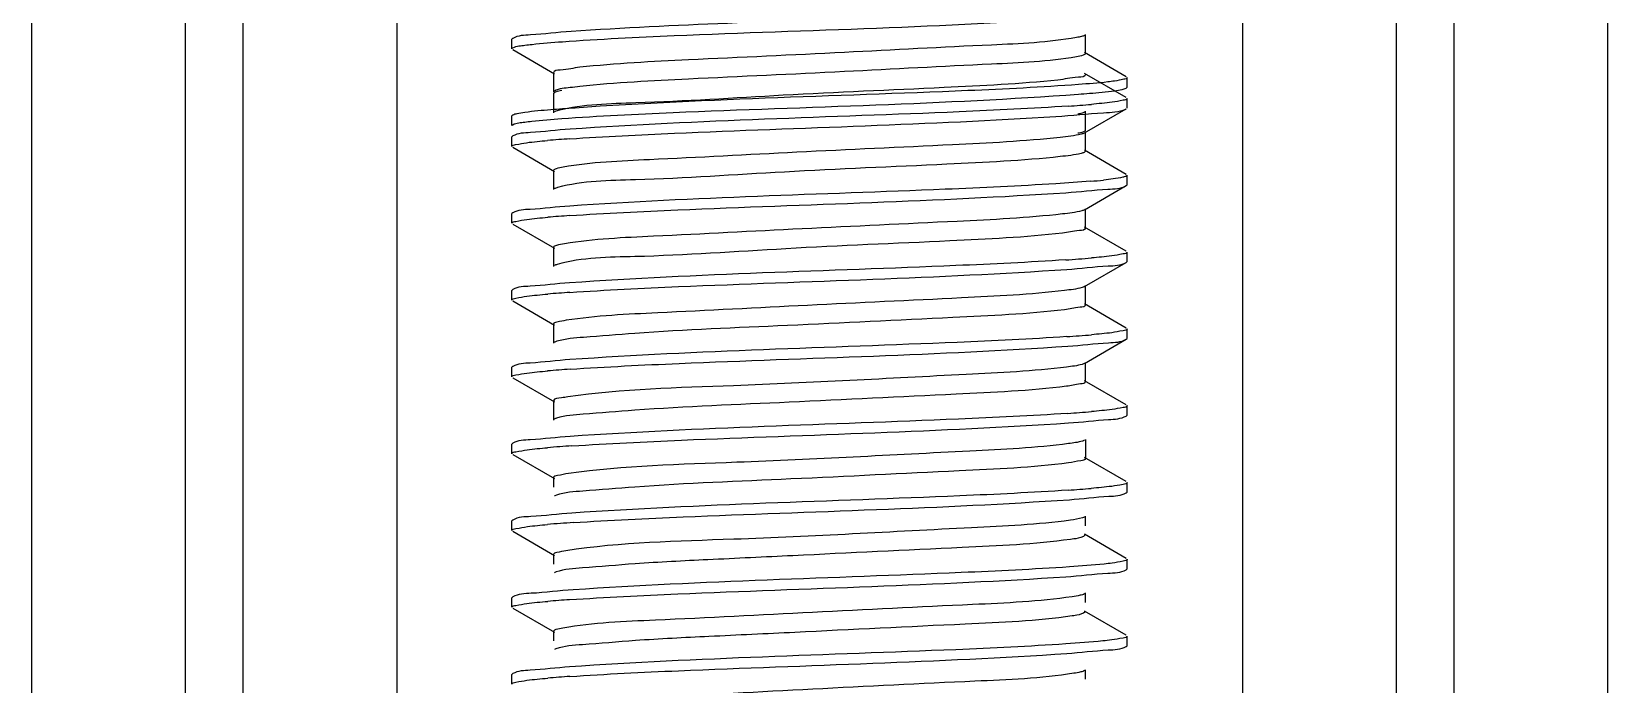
# Model space of a CAD drawing. Extents: x 27938 to 1507990, y 110129 to 923079.
# Drawn here: x 455164.5 to 455652.7, y 380480.6 to 380683 of the extents above; entities that cross this region are included whole.
import ezdxf

# ---------------------------------------------------------------- set-up
doc = ezdxf.new("R2010")
doc.units = 0
doc.header["$LTSCALE"] = 1000
doc.header["$MEASUREMENT"] = 0

msp = doc.modelspace()

# ---------------------------------------------------------------- linework, layer by layer
at = {"linetype": 'Continuous'}
for p, q in [((455164.52, 383675.04), (455164.52, 378934.02)), ((455212.15, 383675.04), (455212.15, 378934.02)), ((455230.01, 383675.04), (455230.01, 378934.02)), ((455277.63, 383675.04), (455277.63, 378934.02)), ((455539.58, 383675.04), (455539.58, 378934.02)), ((455587.2, 383675.04), (455587.2, 378934.02)), ((455605.06, 383675.04), (455605.06, 378934.02)), ((455652.69, 383675.04), (455652.69, 378934.02)), ((455313.58, 380680.91), (455313.35, 380680.65)), ((455313.35, 380677.67), (455313.35, 380680.65)), ((455313.35, 380677.67), (455313.35, 380680.65)), ((455490.97, 380676.19), (455490.97, 380682.14)), ((455313.58, 380677.41), (455326.5, 380669.93)), ((455503.63, 380669), (455490.71, 380676.49)), ((455326.24, 380670.23), (455326.24, 380664.28)), ((455503.63, 380662.55), (455490.71, 380670.03)), ((455503.63, 380665.51), (455503.86, 380665.77)), ((455503.86, 380665.77), (455503.86, 380668.74)), ((455503.86, 380665.77), (455503.86, 380668.74)), ((455326.24, 380663.78), (455326.24, 380657.82)), ((455503.86, 380659.31), (455503.86, 380662.29)), ((455503.86, 380659.31), (455503.86, 380662.29)), ((455313.58, 380657.1), (455313.35, 380656.84)), ((455313.35, 380653.86), (455313.35, 380656.84)), ((455313.35, 380653.86), (455313.35, 380656.84)), ((455490.71, 380651.57), (455503.63, 380659.05)), ((455490.97, 380652.37), (455490.97, 380658.33)), ((455503.47, 380658.97), (455503.63, 380659.05)), ((455313.58, 380650.64), (455313.35, 380650.38)), ((455313.35, 380647.4), (455313.35, 380650.38)), ((455313.35, 380647.4), (455313.35, 380650.38)), ((455490.71, 380651.57), (455490.63, 380651.53)), ((455490.97, 380645.92), (455490.97, 380651.87)), ((455313.58, 380647.14), (455326.5, 380639.66)), ((455490.97, 380645.92), (455490.63, 380645.57)), ((455503.63, 380638.74), (455490.71, 380646.22)), ((455326.24, 380639.96), (455326.24, 380634.01)), ((455490.71, 380627.76), (455503.63, 380635.24)), ((455503.63, 380635.24), (455503.86, 380635.5)), ((455503.86, 380635.5), (455503.86, 380638.47)), ((455503.86, 380635.5), (455503.86, 380638.47)), ((455313.58, 380626.83), (455313.35, 380626.57)), ((455313.35, 380623.59), (455313.35, 380626.57)), ((455313.35, 380623.59), (455313.35, 380626.57)), ((455490.97, 380622.1), (455490.97, 380628.06)), ((455313.58, 380623.33), (455326.5, 380615.85)), ((455503.63, 380614.92), (455490.71, 380622.4)), ((455326.24, 380616.15), (455326.24, 380610.2)), ((455490.71, 380603.94), (455503.63, 380611.42)), ((455503.63, 380611.42), (455503.86, 380611.69)), ((455503.86, 380611.69), (455503.86, 380614.66)), ((455503.86, 380611.69), (455503.86, 380614.66)), ((455313.58, 380603.02), (455313.35, 380602.76)), ((455313.35, 380599.78), (455313.35, 380602.76)), ((455313.35, 380599.78), (455313.35, 380602.76)), ((455490.97, 380598.29), (455490.97, 380604.24)), ((455313.58, 380599.52), (455326.5, 380592.04)), ((455503.63, 380591.11), (455490.71, 380598.59)), ((455326.24, 380592.34), (455326.24, 380586.38)), ((455490.71, 380580.13), (455503.63, 380587.61)), ((455503.63, 380587.61), (455503.86, 380587.87)), ((455503.86, 380587.87), (455503.86, 380590.85)), ((455503.86, 380587.87), (455503.86, 380590.85)), ((455313.58, 380579.2), (455313.35, 380578.94)), ((455313.35, 380575.97), (455313.35, 380578.94)), ((455313.35, 380575.97), (455313.35, 380578.94)), ((455490.97, 380574.48), (455490.97, 380580.43)), ((455313.58, 380575.71), (455326.5, 380568.22)), ((455503.63, 380567.3), (455490.71, 380574.78)), ((455326.24, 380568.52), (455326.24, 380562.57)), ((455503.86, 380564.06), (455503.86, 380567.04)), ((455503.86, 380564.06), (455503.86, 380567.04)), ((455503.63, 380563.8), (455503.86, 380564.06)), ((455313.58, 380555.39), (455313.35, 380555.13)), ((455313.35, 380552.15), (455313.35, 380555.13)), ((455313.35, 380552.15), (455313.35, 380555.13)), ((455313.58, 380551.89), (455326.5, 380544.41)), ((455490.96, 380556.58), (455490.96, 380550.63)), ((455503.63, 380543.48), (455490.71, 380550.97)), ((455326.24, 380544.71), (455326.24, 380541.72)), ((455503.86, 380540.25), (455503.86, 380543.22)), ((455503.86, 380540.25), (455503.86, 380543.22)), ((455326.63, 380539.13), (455326.5, 380539.06)), ((455327.09, 380539.3), (455326.63, 380539.13)), ((455503.63, 380539.99), (455503.86, 380540.25)), ((455490.97, 380529.83), (455490.97, 380532.81)), ((455313.58, 380531.58), (455313.35, 380531.32)), ((455313.35, 380528.34), (455313.35, 380531.32)), ((455313.35, 380528.34), (455313.35, 380531.32)), ((455313.58, 380528.08), (455326.5, 380520.6)), ((455503.63, 380519.67), (455490.71, 380527.15)), ((455326.24, 380520.9), (455326.24, 380517.92)), ((455503.86, 380516.43), (455503.86, 380519.41)), ((455503.86, 380516.43), (455503.86, 380519.41)), ((455326.62, 380515.31), (455326.5, 380515.25)), ((455327.02, 380515.47), (455326.62, 380515.31)), ((455503.63, 380516.17), (455503.86, 380516.43)), ((455490.97, 380506.03), (455490.97, 380508.99)), ((455313.58, 380507.77), (455313.35, 380507.5)), ((455313.35, 380504.53), (455313.35, 380507.5)), ((455313.35, 380504.53), (455313.35, 380507.5)), ((455313.58, 380504.27), (455326.5, 380496.78)), ((455503.63, 380495.86), (455490.71, 380503.34)), ((455326.24, 380497.09), (455326.24, 380494.11)), ((455503.86, 380492.62), (455503.86, 380495.6)), ((455503.86, 380492.62), (455503.86, 380495.6)), ((455326.97, 380491.64), (455326.5, 380491.43)), ((455503.63, 380492.36), (455503.86, 380492.62)), ((455313.58, 380483.95), (455313.35, 380483.69)), ((455313.35, 380480.71), (455313.35, 380483.69)), ((455313.35, 380480.71), (455313.35, 380483.69)), ((455490.97, 380482.22), (455490.97, 380485.18))]:
    msp.add_line(p, q, dxfattribs=at)
for centre, radius, start, end in [((455458.37, 381070.26), 411.26, 273.8184, 274.8056), ((455358.56, 380243.02), 407.66, 93.8401, 94.808), ((455475.44, 380842.62), 206.72, 274.7435, 275.8811), ((455358.54, 380219.37), 407.5, 93.846, 94.8037), ((455457.23, 381036.9), 425.57, 273.7257, 274.8047), ((455358.67, 380193.88), 409.18, 93.8348, 94.8035), ((455457.67, 381007.55), 420.01, 273.7603, 274.8059), ((455358.74, 380169.19), 410.06, 93.8289, 94.8034), ((455458.06, 380978.81), 415.07, 273.7925, 274.8061), ((455359.45, 380136.59), 418.88, 93.7677, 94.8057), ((455457.98, 380951.17), 411.26, 273.8662, 274.8539), ((455360, 380105.8), 425.88, 93.7244, 94.8042), ((455358.54, 380100.36), 407.44, 93.8464, 94.8037), ((455358.67, 380074.87), 409.13, 93.8351, 94.8035)]:
    msp.add_arc(centre, radius, start, end, dxfattribs=at)
for points, knots in [([(455462.05, 380688.86), (455450.9, 380688.33), (455407.43, 380686.45), (455363.92, 380685.22), (455331.65, 380683.04)], [0, 0, 0, 0, 0.256445, 1, 1, 1, 1]), ([(455328.95, 380679.87), (455340.48, 380680.71), (455393.78, 380683.3), (455447.17, 380684.35), (455488.85, 380687.42)], [0, 0, 0, 0, 0.21664, 1, 1, 1, 1]), ([(455331.65, 380683.04), (455327.46, 380682.76), (455321.6, 380681.94), (455315.21, 380681.85), (455313.58, 380680.91)], [0, 0, 0, 0, 0.690599, 1, 1, 1, 1]), ([(455317.35, 380678.78), (455318.09, 380678.88), (455321.94, 380679.34), (455325.82, 380679.65), (455328.95, 380679.87)], [0, 0, 0, 0, 0.191577, 1, 1, 1, 1]), ([(455488.22, 380681.16), (455479.53, 380679.6), (455455.43, 380678.65), (455415.42, 380676.4), (455372.89, 380674.51), (455345.53, 380673.12), (455334.33, 380671.93)], [0, 0, 0, 0, 0.17175, 0.467319, 0.780864, 1, 1, 1, 1]), ([(455490.7, 380681.84), (455490.42, 380681.67), (455489.58, 380681.43), (455488.74, 380681.25), (455488.22, 380681.16)], [0, 0, 0, 0, 0.378304, 1, 1, 1, 1]), ([(455313.35, 380677.67), (455313.35, 380677.8), (455314.78, 380678.69), (455316.08, 380678.6), (455317.35, 380678.78)], [0, 0, 0, 0, 0.088697, 1, 1, 1, 1]), ([(455488.22, 380675.2), (455479.53, 380673.64), (455455.43, 380672.7), (455415.42, 380670.45), (455372.89, 380668.56), (455345.53, 380667.17), (455334.33, 380665.97)], [0, 0, 0, 0, 0.17175, 0.467319, 0.780864, 1, 1, 1, 1]), ([(455490.97, 380676.19), (455490.96, 380675.9), (455489.69, 380675.51), (455488.91, 380675.33), (455488.22, 380675.2)], [0, 0, 0, 0, 0.286254, 1, 1, 1, 1]), ([(455334.33, 380671.93), (455332.31, 380671.71), (455330.39, 380671.11), (455326.24, 380670.97), (455326.24, 380670.23)], [0, 0, 0, 0, 0.733425, 1, 1, 1, 1]), ([(455490.96, 380669.73), (455490.97, 380668.95), (455486.6, 380668.85), (455484.59, 380668.21), (455482.46, 380667.99)], [0, 0, 0, 0, 0.266085, 1, 1, 1, 1]), ([(455328.75, 380664.71), (455328.12, 380664.59), (455327.4, 380664.43), (455326.25, 380664.04), (455326.24, 380663.78)], [0, 0, 0, 0, 0.711183, 1, 1, 1, 1]), ([(455334.33, 380665.97), (455333.35, 380665.87), (455330.75, 380665.48), (455327.94, 380665.42), (455326.5, 380664.58)], [0, 0, 0, 0, 0.373138, 1, 1, 1, 1]), ([(455482.46, 380667.99), (455470.74, 380666.77), (455442.35, 380665.33), (455398.71, 380663.54), (455359.02, 380660.85), (455335.47, 380660.49), (455327.64, 380658.52)], [0, 0, 0, 0, 0.227857, 0.549507, 0.843778, 1, 1, 1, 1]), ([(455488.85, 380666.59), (455477.45, 380665.75), (455424.14, 380663.14), (455370.76, 380662.07), (455328.95, 380659.04)], [0, 0, 0, 0, 0.214363, 1, 1, 1, 1]), ([(455488.79, 380663.61), (455489.94, 380663.69), (455493.69, 380663.99), (455497.44, 380664.32), (455500.01, 380664.69)], [0, 0, 0, 0, 0.307523, 1, 1, 1, 1]), ([(455500.03, 380667.67), (455499.32, 380667.57), (455495.61, 380667.11), (455491.87, 380666.81), (455488.85, 380666.59)], [0, 0, 0, 0, 0.191294, 1, 1, 1, 1]), ([(455500.01, 380664.69), (455500.8, 380664.8), (455502.01, 380665.01), (455503.25, 380665.29), (455503.63, 380665.51)], [0, 0, 0, 0, 0.642865, 1, 1, 1, 1]), ([(455503.86, 380668.74), (455503.86, 380668.38), (455501.98, 380668.06), (455500.99, 380667.8), (455500.03, 380667.67)], [0, 0, 0, 0, 0.274675, 1, 1, 1, 1]), ([(455328.75, 380656.05), (455340.25, 380656.89), (455393.6, 380659.48), (455447.03, 380660.53), (455488.79, 380663.61)], [0, 0, 0, 0, 0.216028, 1, 1, 1, 1]), ([(455485.76, 380659.91), (455474.47, 380659.15), (455423.01, 380656.67), (455371.48, 380655.48), (455331.36, 380652.75)], [0, 0, 0, 0, 0.219473, 1, 1, 1, 1]), ([(455503.86, 380662.29), (455503.86, 380661.86), (455501.58, 380661.57), (455500.43, 380661.26), (455499.28, 380661.11)], [0, 0, 0, 0, 0.271575, 1, 1, 1, 1]), ([(455313.35, 380653.86), (455313.35, 380653.98), (455314.76, 380654.87), (455316.05, 380654.78), (455317.3, 380654.96)], [0, 0, 0, 0, 0.088945, 1, 1, 1, 1]), ([(455317.35, 380657.94), (455316.53, 380657.82), (455315.27, 380657.61), (455313.98, 380657.33), (455313.58, 380657.1)], [0, 0, 0, 0, 0.644494, 1, 1, 1, 1]), ([(455317.3, 380654.96), (455318.03, 380655.06), (455321.83, 380655.52), (455325.66, 380655.82), (455328.75, 380656.05)], [0, 0, 0, 0, 0.191564, 1, 1, 1, 1]), ([(455328.95, 380659.04), (455327.76, 380658.95), (455323.89, 380658.65), (455320.01, 380658.31), (455317.35, 380657.94)], [0, 0, 0, 0, 0.307193, 1, 1, 1, 1]), ([(455327.64, 380658.52), (455327.41, 380658.46), (455327.02, 380658.36), (455326.65, 380658.21), (455326.51, 380658.12)], [0, 0, 0, 0, 0.587412, 1, 1, 1, 1]), ([(455331.26, 380649.77), (455342.05, 380650.5), (455392.24, 380652.93), (455442.47, 380654.23), (455481.83, 380656.68)], [0, 0, 0, 0, 0.215245, 1, 1, 1, 1]), ([(455481.83, 380656.68), (455486.77, 380656.99), (455493.87, 380657.79), (455501.35, 380658.04), (455503.47, 380658.97)], [0, 0, 0, 0, 0.681451, 1, 1, 1, 1]), ([(455490.7, 380658.02), (455490.46, 380657.88), (455489.76, 380657.66), (455489.06, 380657.5), (455488.63, 380657.42)], [0, 0, 0, 0, 0.385895, 1, 1, 1, 1]), ([(455331.36, 380652.75), (455327.25, 380652.47), (455321.48, 380651.67), (455315.19, 380651.56), (455313.58, 380650.64)], [0, 0, 0, 0, 0.690338, 1, 1, 1, 1]), ([(455483.18, 380650.21), (455472.08, 380649), (455444.86, 380647.63), (455402.4, 380645.71), (455362.24, 380643.49), (455337.99, 380642.51), (455329.17, 380640.98)], [0, 0, 0, 0, 0.216982, 0.529712, 0.826099, 1, 1, 1, 1]), ([(455490.63, 380651.53), (455490.33, 380651.37), (455487.88, 380650.69), (455485.36, 380650.44), (455483.18, 380650.21)], [0, 0, 0, 0, 0.133347, 1, 1, 1, 1]), ([(455490.96, 380652.37), (455490.96, 380652.13), (455489.9, 380651.74), (455489.22, 380651.58), (455488.63, 380651.47)], [0, 0, 0, 0, 0.290879, 1, 1, 1, 1]), ([(455313.35, 380647.4), (455313.35, 380647.83), (455315.58, 380648.12), (455316.71, 380648.42), (455317.83, 380648.57)], [0, 0, 0, 0, 0.271891, 1, 1, 1, 1]), ([(455490.63, 380645.57), (455490.33, 380645.42), (455487.88, 380644.73), (455485.36, 380644.49), (455483.18, 380644.25)], [0, 0, 0, 0, 0.133347, 1, 1, 1, 1]), ([(455329.17, 380640.98), (455328.43, 380640.85), (455327.62, 380640.66), (455326.25, 380640.26), (455326.24, 380639.96)], [0, 0, 0, 0, 0.715447, 1, 1, 1, 1]), ([(455483.18, 380644.25), (455471.52, 380642.99), (455443.02, 380641.56), (455399.06, 380639.78), (455359.06, 380636.96), (455335.28, 380636.75), (455327.48, 380634.67)], [0, 0, 0, 0, 0.225438, 0.548607, 0.844824, 1, 1, 1, 1]), ([(455481.83, 380635.84), (455470.4, 380635.13), (455420.21, 380632.77), (455369.96, 380631.57), (455331.26, 380628.93)], [0, 0, 0, 0, 0.227972, 1, 1, 1, 1]), ([(455484.89, 380633.06), (455489.23, 380633.35), (455495.31, 380634.2), (455501.94, 380634.27), (455503.63, 380635.24)], [0, 0, 0, 0, 0.691294, 1, 1, 1, 1]), ([(455503.47, 380638.13), (455503.17, 380638), (455500.92, 380637.41), (455498.61, 380637.19), (455496.62, 380636.99)], [0, 0, 0, 0, 0.138302, 1, 1, 1, 1]), ([(455503.86, 380638.47), (455503.86, 380638.41), (455503.73, 380638.25), (455503.57, 380638.18), (455503.47, 380638.13)], [0, 0, 0, 0, 0.368034, 1, 1, 1, 1]), ([(455327.48, 380634.67), (455327.29, 380634.62), (455326.95, 380634.52), (455326.63, 380634.38), (455326.51, 380634.31)], [0, 0, 0, 0, 0.580842, 1, 1, 1, 1]), ([(455331.21, 380625.95), (455342.36, 380626.71), (455393.58, 380629.18), (455444.87, 380630.41), (455484.89, 380633.06)], [0, 0, 0, 0, 0.217913, 1, 1, 1, 1]), ([(455331.26, 380628.93), (455327.17, 380628.65), (455321.43, 380627.86), (455315.18, 380627.75), (455313.58, 380626.83)], [0, 0, 0, 0, 0.69026, 1, 1, 1, 1]), ([(455483.87, 380626.47), (455473.02, 380625.24), (455446.11, 380623.89), (455403.86, 380621.95), (455363.36, 380619.78), (455338.73, 380618.72), (455329.63, 380617.24)], [0, 0, 0, 0, 0.211892, 0.522694, 0.821014, 1, 1, 1, 1]), ([(455490.71, 380627.76), (455490.44, 380627.6), (455488.19, 380626.92), (455485.88, 380626.7), (455483.87, 380626.47)], [0, 0, 0, 0, 0.130217, 1, 1, 1, 1]), ([(455313.35, 380623.59), (455313.35, 380624.02), (455315.62, 380624.31), (455316.77, 380624.62), (455317.92, 380624.77)], [0, 0, 0, 0, 0.271632, 1, 1, 1, 1]), ([(455483.87, 380620.52), (455472.29, 380619.21), (455443.7, 380617.78), (455399.47, 380616.01), (455359.15, 380613.07), (455335.12, 380613.01), (455327.35, 380610.82)], [0, 0, 0, 0, 0.222801, 0.547327, 0.845545, 1, 1, 1, 1]), ([(455490.97, 380622.1), (455490.97, 380621.45), (455487.36, 380621.23), (455485.64, 380620.72), (455483.87, 380620.52)], [0, 0, 0, 0, 0.26802, 1, 1, 1, 1]), ([(455329.63, 380617.24), (455328.78, 380617.1), (455327.86, 380616.88), (455326.25, 380616.49), (455326.24, 380616.15)], [0, 0, 0, 0, 0.718986, 1, 1, 1, 1]), ([(455327.35, 380610.82), (455327.18, 380610.77), (455326.9, 380610.68), (455326.62, 380610.56), (455326.51, 380610.5)], [0, 0, 0, 0, 0.574878, 1, 1, 1, 1]), ([(455484.89, 380612.23), (455473.55, 380611.48), (455422.32, 380609.02), (455371.03, 380607.83), (455331.21, 380605.11)], [0, 0, 0, 0, 0.221636, 1, 1, 1, 1]), ([(455485.22, 380609.27), (455489.48, 380609.56), (455495.45, 380610.39), (455501.97, 380610.47), (455503.63, 380611.42)], [0, 0, 0, 0, 0.690984, 1, 1, 1, 1]), ([(455503.86, 380614.66), (455503.86, 380614.22), (455501.49, 380613.94), (455500.3, 380613.61), (455499.11, 380613.46)], [0, 0, 0, 0, 0.270977, 1, 1, 1, 1]), ([(455331.31, 380602.14), (455342.5, 380602.91), (455393.81, 380605.38), (455445.17, 380606.59), (455485.22, 380609.27)], [0, 0, 0, 0, 0.218477, 1, 1, 1, 1]), ([(455313.35, 380599.78), (455313.35, 380600.21), (455315.64, 380600.5), (455316.79, 380600.81), (455317.94, 380600.96)], [0, 0, 0, 0, 0.271543, 1, 1, 1, 1]), ([(455331.21, 380605.11), (455327.13, 380604.84), (455321.41, 380604.04), (455315.17, 380603.93), (455313.58, 380603.02)], [0, 0, 0, 0, 0.690175, 1, 1, 1, 1]), ([(455484.52, 380602.73), (455473.93, 380601.48), (455447.35, 380600.15), (455405.32, 380598.18), (455364.51, 380596.06), (455339.5, 380594.93), (455330.11, 380593.5)], [0, 0, 0, 0, 0.206815, 0.515694, 0.81594, 1, 1, 1, 1]), ([(455490.71, 380603.94), (455490.46, 380603.8), (455488.43, 380603.17), (455486.34, 380602.95), (455484.52, 380602.73)], [0, 0, 0, 0, 0.13294, 1, 1, 1, 1]), ([(455484.52, 380596.78), (455473.05, 380595.42), (455444.37, 380594.09), (455400.02, 380591.85), (455361.79, 380590.34), (455338.07, 380588.39), (455329.92, 380587.77), (455327.25, 380586.98)], [0, 0, 0, 0, 0.21995, 0.54567, 0.845919, 0.946858, 1, 1, 1, 1]), ([(455490.97, 380598.29), (455490.97, 380597.69), (455487.71, 380597.43), (455486.14, 380596.97), (455484.52, 380596.78)], [0, 0, 0, 0, 0.269268, 1, 1, 1, 1]), ([(455330.11, 380593.5), (455329.14, 380593.36), (455328.11, 380593.1), (455326.25, 380592.72), (455326.24, 380592.34)], [0, 0, 0, 0, 0.721952, 1, 1, 1, 1]), ([(455327.25, 380586.98), (455327.1, 380586.93), (455326.85, 380586.85), (455326.6, 380586.74), (455326.51, 380586.69)], [0, 0, 0, 0, 0.569475, 1, 1, 1, 1]), ([(455485.22, 380588.44), (455473.9, 380587.68), (455422.6, 380585.22), (455371.24, 380584.03), (455331.31, 380581.31)], [0, 0, 0, 0, 0.220782, 1, 1, 1, 1]), ([(455485.52, 380585.48), (455489.71, 380585.76), (455495.59, 380586.58), (455502, 380586.67), (455503.63, 380587.61)], [0, 0, 0, 0, 0.690688, 1, 1, 1, 1]), ([(455503.86, 380590.85), (455503.86, 380590.41), (455501.53, 380590.13), (455500.36, 380589.81), (455499.19, 380589.66)], [0, 0, 0, 0, 0.271239, 1, 1, 1, 1]), ([(455331.31, 380581.31), (455327.21, 380581.03), (455321.45, 380580.23), (455315.18, 380580.12), (455313.58, 380579.2)], [0, 0, 0, 0, 0.69028, 1, 1, 1, 1]), ([(455331.36, 380578.33), (455342.6, 380579.1), (455393.98, 380581.57), (455445.43, 380582.78), (455485.52, 380585.48)], [0, 0, 0, 0, 0.2189, 1, 1, 1, 1]), ([(455313.35, 380575.97), (455313.35, 380576.4), (455315.64, 380576.68), (455316.8, 380577), (455317.96, 380577.15)], [0, 0, 0, 0, 0.271496, 1, 1, 1, 1]), ([(455485.15, 380579), (455474.82, 380577.71), (455440.36, 380576.07), (455388.91, 380573.15), (455347.6, 380572.19), (455330.63, 380569.77)], [0, 0, 0, 0, 0.201754, 0.667715, 1, 1, 1, 1]), ([(455490.71, 380580.13), (455490.48, 380580), (455488.66, 380579.41), (455486.78, 380579.2), (455485.15, 380579)], [0, 0, 0, 0, 0.135878, 1, 1, 1, 1]), ([(455485.15, 380573.05), (455473.79, 380571.63), (455445.07, 380570.34), (455400.52, 380568.04), (455361.91, 380566.55), (455338, 380564.55), (455329.81, 380563.96), (455327.16, 380563.14)], [0, 0, 0, 0, 0.216944, 0.543769, 0.846123, 0.94739, 1, 1, 1, 1]), ([(455490.97, 380574.48), (455490.97, 380573.93), (455488.05, 380573.63), (455486.61, 380573.23), (455485.15, 380573.05)], [0, 0, 0, 0, 0.270735, 1, 1, 1, 1]), ([(455330.63, 380569.77), (455329.99, 380569.68), (455328.76, 380569.32), (455326.25, 380569.41), (455326.24, 380568.52)], [0, 0, 0, 0, 0.421934, 1, 1, 1, 1]), ([(455503.86, 380567.04), (455503.86, 380566.6), (455501.56, 380566.32), (455500.4, 380566), (455499.25, 380565.85)], [0, 0, 0, 0, 0.271443, 1, 1, 1, 1]), ([(455327.16, 380563.14), (455327.03, 380563.1), (455326.81, 380563.02), (455326.59, 380562.92), (455326.51, 380562.87)], [0, 0, 0, 0, 0.564588, 1, 1, 1, 1]), ([(455485.52, 380564.65), (455474.23, 380563.88), (455422.84, 380561.41), (455371.39, 380560.22), (455331.36, 380557.5)], [0, 0, 0, 0, 0.220034, 1, 1, 1, 1]), ([(455331.92, 380554.56), (455343.21, 380555.32), (455394.47, 380557.77), (455445.8, 380559), (455485.71, 380561.68)], [0, 0, 0, 0, 0.220426, 1, 1, 1, 1]), ([(455485.71, 380561.68), (455489.86, 380561.96), (455495.7, 380562.69), (455501.99, 380562.93), (455503.63, 380563.82)], [0, 0, 0, 0, 0.69021, 1, 1, 1, 1]), ([(455331.36, 380557.5), (455327.25, 380557.22), (455321.47, 380556.42), (455315.19, 380556.31), (455313.58, 380555.39)], [0, 0, 0, 0, 0.690334, 1, 1, 1, 1]), ([(455313.35, 380552.15), (455313.35, 380552.59), (455315.67, 380552.87), (455316.84, 380553.19), (455318.01, 380553.34)], [0, 0, 0, 0, 0.27127, 1, 1, 1, 1]), ([(455485.75, 380555.26), (455475.62, 380553.93), (455441.28, 380552.32), (455389.72, 380549.39), (455348.1, 380548.39), (455330.86, 380545.99)], [0, 0, 0, 0, 0.197543, 0.663489, 1, 1, 1, 1]), ([(455490.7, 380556.32), (455490.5, 380556.2), (455488.88, 380555.65), (455487.19, 380555.45), (455485.75, 380555.26)], [0, 0, 0, 0, 0.139149, 1, 1, 1, 1]), ([(455485.75, 380549.31), (455474.51, 380547.83), (455445.78, 380546.58), (455401.04, 380544.24), (455362.07, 380542.77), (455337.96, 380540.72), (455329.72, 380540.15), (455327.09, 380539.3)], [0, 0, 0, 0, 0.213782, 0.541615, 0.846127, 0.947805, 1, 1, 1, 1]), ([(455490.96, 380550.63), (455490.85, 380550.13), (455488.46, 380549.87), (455487.03, 380549.48), (455485.75, 380549.31)], [0, 0, 0, 0, 0.283505, 1, 1, 1, 1]), ([(455330.86, 380545.99), (455329.7, 380545.83), (455328.52, 380545.52), (455326.24, 380545.15), (455326.24, 380544.71)], [0, 0, 0, 0, 0.725422, 1, 1, 1, 1]), ([(455503.86, 380543.22), (455503.86, 380542.77), (455501.52, 380542.44), (455500.31, 380542.17), (455499.13, 380542.02)], [0, 0, 0, 0, 0.273218, 1, 1, 1, 1]), ([(455485.71, 380540.85), (455474.5, 380540.08), (455423.24, 380537.63), (455371.91, 380536.41), (455331.92, 380533.72)], [0, 0, 0, 0, 0.218989, 1, 1, 1, 1]), ([(455332.34, 380530.77), (455343.68, 380531.53), (455394.9, 380533.98), (455446.18, 380535.17), (455486, 380537.89)], [0, 0, 0, 0, 0.22166, 1, 1, 1, 1]), ([(455486, 380537.89), (455490.08, 380538.17), (455495.8, 380538.96), (455502.04, 380539.07), (455503.63, 380539.99)], [0, 0, 0, 0, 0.690165, 1, 1, 1, 1]), ([(455331.92, 380533.72), (455327.67, 380533.44), (455321.72, 380532.61), (455315.23, 380532.53), (455313.58, 380531.58)], [0, 0, 0, 0, 0.690918, 1, 1, 1, 1]), ([(455490.7, 380532.5), (455490.52, 380532.4), (455489.09, 380531.89), (455487.59, 380531.7), (455486.31, 380531.53)], [0, 0, 0, 0, 0.142507, 1, 1, 1, 1]), ([(455313.35, 380528.34), (455313.35, 380528.79), (455315.73, 380529.06), (455316.92, 380529.39), (455318.11, 380529.54)], [0, 0, 0, 0, 0.270941, 1, 1, 1, 1]), ([(455486.31, 380531.53), (455476.16, 380530.12), (455441.31, 380528.57), (455389.32, 380525.43), (455347.21, 380524.69), (455330.05, 380522.06)], [0, 0, 0, 0, 0.196293, 0.667285, 1, 1, 1, 1]), ([(455486.31, 380525.57), (455475.22, 380524.03), (455446.49, 380522.81), (455409.07, 380520.92), (455375.3, 380519.32), (455353.52, 380518.27), (455337.94, 380516.89), (455329.64, 380516.34), (455327.02, 380515.47)], [0, 0, 0, 0, 0.210475, 0.53923, 0.704492, 0.84595, 0.948117, 1, 1, 1, 1]), ([(455490.71, 380527.15), (455491.37, 380526.77), (455488.08, 380525.67), (455487.12, 380525.68), (455486.31, 380525.57)], [0, 0, 0, 0, 0.48462, 1, 1, 1, 1]), ([(455330.05, 380522.06), (455329.09, 380521.91), (455328.08, 380521.66), (455326.24, 380521.27), (455326.24, 380520.9)], [0, 0, 0, 0, 0.721664, 1, 1, 1, 1]), ([(455499.29, 380518.23), (455498.45, 380518.12), (455494.03, 380517.62), (455489.59, 380517.3), (455486, 380517.05)], [0, 0, 0, 0, 0.191746, 1, 1, 1, 1]), ([(455503.86, 380519.41), (455503.86, 380518.98), (455501.59, 380518.69), (455500.44, 380518.38), (455499.29, 380518.23)], [0, 0, 0, 0, 0.271633, 1, 1, 1, 1]), ([(455331.2, 380506.89), (455342.35, 380507.65), (455393.58, 380510.12), (455444.86, 380511.34), (455484.88, 380514)], [0, 0, 0, 0, 0.217894, 1, 1, 1, 1]), ([(455486, 380517.05), (455474.85, 380516.29), (455423.63, 380513.82), (455372.35, 380512.6), (455332.34, 380509.94)], [0, 0, 0, 0, 0.21791, 1, 1, 1, 1]), ([(455484.88, 380514), (455489.22, 380514.29), (455495.3, 380515.13), (455501.94, 380515.2), (455503.63, 380516.17)], [0, 0, 0, 0, 0.691292, 1, 1, 1, 1]), ([(455332.34, 380509.94), (455327.99, 380509.65), (455321.91, 380508.81), (455315.27, 380508.73), (455313.58, 380507.77)], [0, 0, 0, 0, 0.691306, 1, 1, 1, 1]), ([(455490.7, 380508.69), (455490.29, 380508.45), (455488.97, 380508.14), (455487.68, 380507.91), (455486.84, 380507.79)], [0, 0, 0, 0, 0.360492, 1, 1, 1, 1]), ([(455313.35, 380504.53), (455313.35, 380504.96), (455315.62, 380505.24), (455316.77, 380505.56), (455317.91, 380505.71)], [0, 0, 0, 0, 0.271635, 1, 1, 1, 1]), ([(455486.84, 380507.79), (455476.65, 380506.29), (455449.78, 380505.11), (455406.75, 380503), (455364.49, 380500.71), (455338.57, 380499.75), (455329.14, 380498.09)], [0, 0, 0, 0, 0.195608, 0.509578, 0.818222, 1, 1, 1, 1]), ([(455490.71, 380503.34), (455491.29, 380503), (455488.44, 380501.91), (455487.57, 380501.94), (455486.84, 380501.84)], [0, 0, 0, 0, 0.481431, 1, 1, 1, 1]), ([(455486.84, 380501.84), (455475.9, 380500.22), (455447.19, 380499.07), (455409.71, 380497.13), (455375.65, 380495.53), (455353.65, 380494.47), (455337.94, 380493.06), (455329.58, 380492.54), (455326.97, 380491.64)], [0, 0, 0, 0, 0.207037, 0.536641, 0.703085, 0.845616, 0.94834, 1, 1, 1, 1]), ([(455329.14, 380498.09), (455328.41, 380497.97), (455327.6, 380497.78), (455326.24, 380497.38), (455326.24, 380497.09)], [0, 0, 0, 0, 0.715451, 1, 1, 1, 1]), ([(455499.11, 380494.4), (455498.21, 380494.28), (455493.47, 380493.76), (455488.72, 380493.42), (455484.88, 380493.16)], [0, 0, 0, 0, 0.191058, 1, 1, 1, 1]), ([(455503.86, 380495.6), (455503.86, 380495.15), (455501.49, 380494.87), (455500.3, 380494.55), (455499.11, 380494.4)], [0, 0, 0, 0, 0.270968, 1, 1, 1, 1]), ([(455484.88, 380493.16), (455473.54, 380492.41), (455422.31, 380489.96), (455371.02, 380488.77), (455331.2, 380486.05)], [0, 0, 0, 0, 0.221664, 1, 1, 1, 1]), ([(455331.3, 380483.08), (455342.5, 380483.84), (455393.8, 380486.31), (455445.16, 380487.53), (455485.21, 380490.21)], [0, 0, 0, 0, 0.218459, 1, 1, 1, 1]), ([(455485.21, 380490.21), (455489.47, 380490.49), (455495.45, 380491.32), (455501.97, 380491.41), (455503.63, 380492.36)], [0, 0, 0, 0, 0.690982, 1, 1, 1, 1]), ([(455331.2, 380486.05), (455327.13, 380485.77), (455321.41, 380484.98), (455315.17, 380484.87), (455313.58, 380483.95)], [0, 0, 0, 0, 0.690172, 1, 1, 1, 1]), ([(455487.35, 380484.05), (455477.23, 380482.46), (455450.17, 380481.36), (455406.78, 380479.19), (455364.17, 380476.82), (455338.08, 380475.97), (455328.74, 380474.21)], [0, 0, 0, 0, 0.193342, 0.50965, 0.820575, 1, 1, 1, 1]), ([(455490.7, 380484.88), (455490.34, 380484.67), (455489.2, 380484.38), (455488.07, 380484.17), (455487.35, 380484.05)], [0, 0, 0, 0, 0.365978, 1, 1, 1, 1]), ([(455313.35, 380480.71), (455313.35, 380481.15), (455315.64, 380481.43), (455316.79, 380481.75), (455317.94, 380481.9)], [0, 0, 0, 0, 0.271546, 1, 1, 1, 1])]:
    msp.add_open_spline(points, degree=3, knots=knots, dxfattribs=at)
for points in [[(455499.28, 380661.11), (455497.14, 380660.83), (455494.98, 380660.63), (455492.82, 380660.45)], [(455317.83, 380648.57), (455320.01, 380648.86), (455322.2, 380649.06), (455324.39, 380649.25)], [(455492.53, 380636.61), (455488.97, 380636.31), (455485.4, 380636.07), (455481.83, 380635.84)], [(455317.92, 380624.77), (455320.08, 380625.05), (455322.25, 380625.25), (455324.42, 380625.44)], [(455499.11, 380613.46), (455497.04, 380613.2), (455494.96, 380613), (455492.88, 380612.82)], [(455317.94, 380600.96), (455320.09, 380601.24), (455322.25, 380601.44), (455324.41, 380601.62)], [(455499.19, 380589.66), (455497.09, 380589.39), (455494.98, 380589.19), (455492.86, 380589.01)], [(455317.96, 380577.15), (455320.1, 380577.43), (455322.25, 380577.63), (455324.41, 380577.81)], [(455499.25, 380565.85), (455497.12, 380565.58), (455494.98, 380565.38), (455492.84, 380565.2)], [(455318.01, 380553.34), (455320.12, 380553.62), (455322.24, 380553.81), (455324.35, 380553.99)], [(455499.13, 380542.02), (455497.02, 380541.76), (455494.9, 380541.57), (455492.78, 380541.38)], [(455318.11, 380529.54), (455320.18, 380529.81), (455322.25, 380530), (455324.33, 380530.18)], [(455317.91, 380505.71), (455320.07, 380505.99), (455322.25, 380506.19), (455324.42, 380506.37)], [(455317.94, 380481.9), (455320.09, 380482.18), (455322.25, 380482.38), (455324.41, 380482.56)]]:
    msp.add_open_spline(points, degree=3, dxfattribs=at)

doc.saveas('drawing.dxf')
